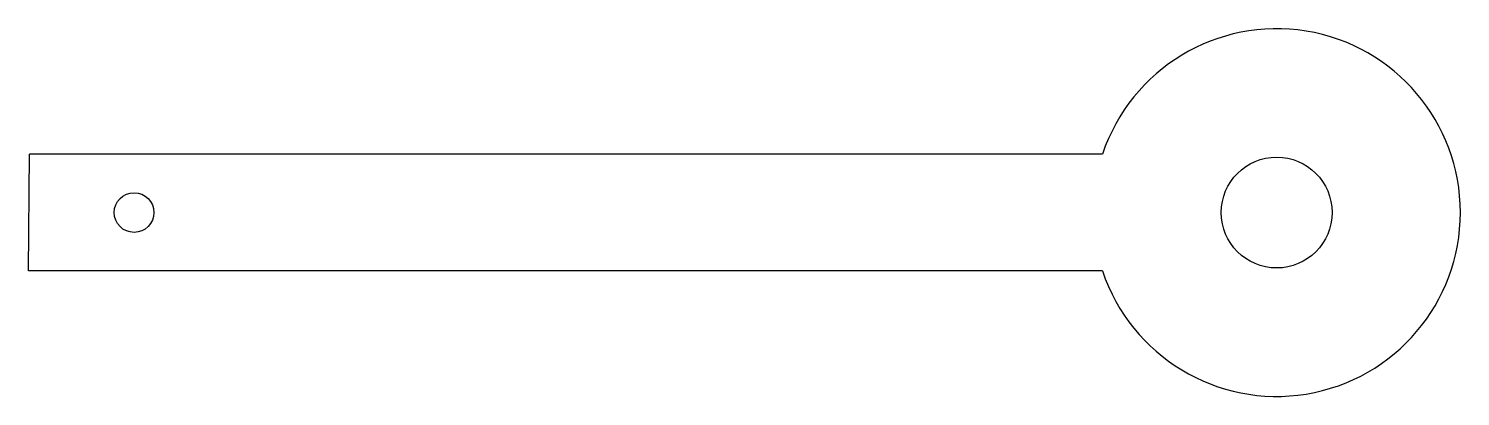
# Model space of a CAD drawing. Header units: millimetres. Extents: x -70 to 53, y -119 to 4.
# Drawn here: x -70 to 52.7, y -119.1 to -87.6 of the extents above; entities outside this region: 3.
import ezdxf

# ---------------------------------------------------------------- set-up
doc = ezdxf.new("R2010")
doc.units = ezdxf.units.MM
doc.header["$PDSIZE"] = -1

msp = doc.modelspace()

# ---------------------------------------------------------------- linework, layer by layer
at = {"color": 7, "linetype": 'Continuous'}
for q in [(0, 4.01), (8.03, 0)]:
    msp.add_line((0, 0), q, dxfattribs=at)
at = {"color": 7, "linetype": 'Continuous', "lineweight": 25}
for p, q in [((-70.01, -108.39), (-69.94, -98.39)), ((22.05, -98.39), (-69.94, -98.39)), ((22.05, -108.39), (-70.01, -108.39))]:
    msp.add_line(p, q, dxfattribs=at)
for centre, radius in [((36.99, -103.39), 4.75), ((-60.97, -103.39), 1.7)]:
    msp.add_circle(centre, radius, dxfattribs=at)
msp.add_arc((36.99, -103.39), 15.75, 198.5094, 161.4906, dxfattribs=at)
at = {"color": 7, "linetype": 'Continuous'}
msp.add_point((0, 0), dxfattribs=at)

doc.saveas('drawing.dxf')
